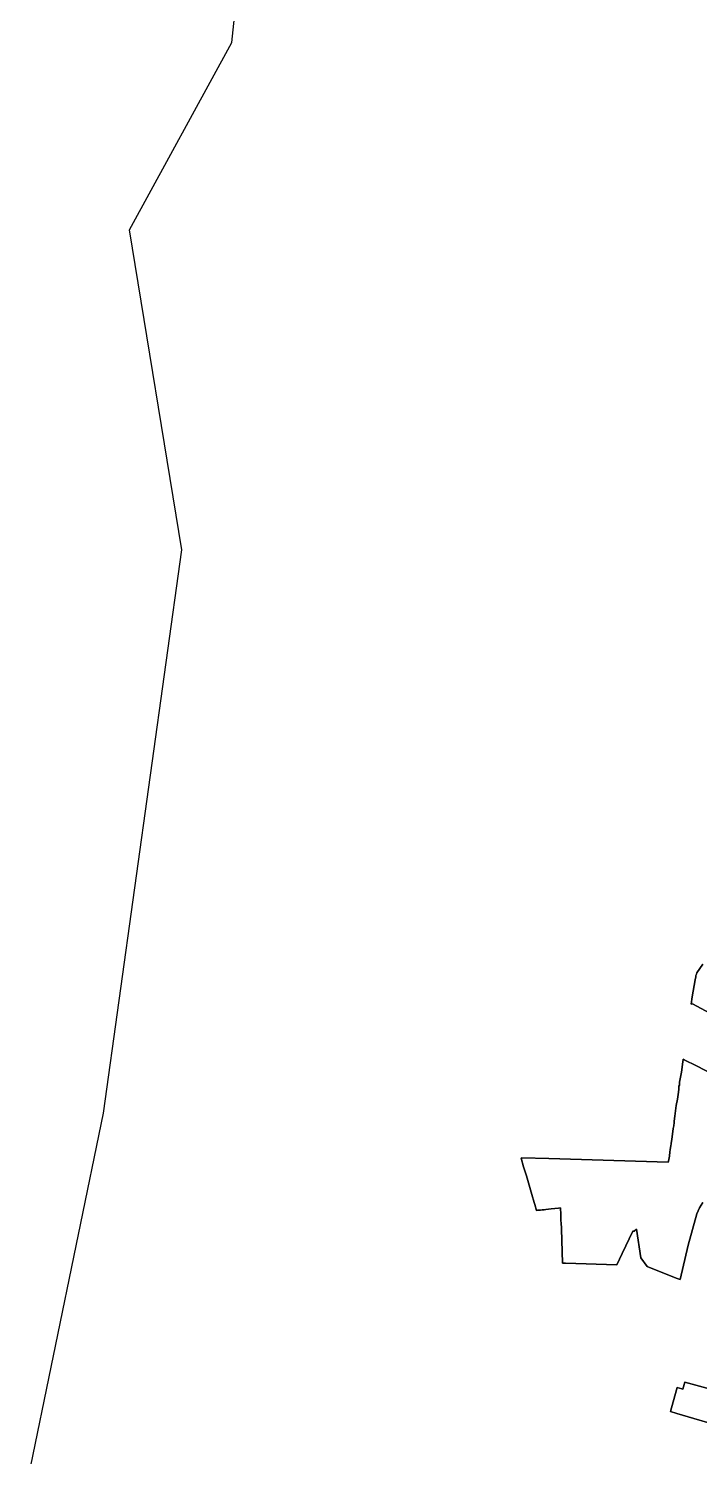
# Model space of a CAD drawing. Header units: inches. Extents: x 130170 to 284068, y 377793 to 804530.
# Drawn here: x 191477 to 194212, y 719786 to 725609 of the extents above; entities that cross this region are included whole.
import ezdxf

# ---------------------------------------------------------------- set-up
doc = ezdxf.new("R2010")
doc.units = ezdxf.units.IN
doc.header["$MEASUREMENT"] = 0
doc.layers.add('muni_il', color=7, linetype='Continuous')

msp = doc.modelspace()

# ---------------------------------------------------------------- linework, layer by layer
at = {"layer": 'muni_il'}
for points in [[(191476.7, 719701.9), (191782.5, 721185.7), (192101, 723483.7), (191887.6, 724788.7), (192306, 725552.3), (192542.2, 727790.3)], [(194225.8, 721793.5), (194201.1, 721758.2), (194199.1, 721753.5), (194197.4, 721747.9), (194196.6, 721741.6), (194194.6, 721729.7), (194182.6, 721660.8), (194177.9, 721630.7), (194182.9, 721632.4), (194357, 721537.8)], [(194357, 721537.8), (194182.9, 721632.4), (194177.9, 721630.7), (194182.6, 721660.8), (194194.6, 721729.7), (194196.6, 721741.6), (194197.4, 721747.9), (194199.1, 721753.5), (194201.1, 721758.2), (194225.8, 721793.5)], [(194270.9, 721342.6), (194199.9, 721378.6), (194149.5, 721404.2), (194145.7, 721405.8), (194144.1, 721395.1), (194138, 721353.7), (194133.5, 721325.9), (194131, 721312.1), (194130.1, 721305.7), (194129.8, 721300.1), (194127, 721296.2), (194127.9, 721283.2), (194124.9, 721261.8), (194122, 721243.4), (194117.4, 721216.8), (194113.3, 721185.2), (194111.6, 721173.5), (194108.8, 721153.7), (194108.4, 721147.5), (194106.6, 721134.7), (194104.8, 721123.7), (194098.5, 721078.9), (194096.6, 721063.6), (194096, 721059.8), (194094.9, 721054.4), (194092.7, 721036.8), (194091, 721028.3), (194089, 721010.3), (194085.1, 720990.9), (194084.1, 720986.3), (193597.9, 721000.6), (193487.9, 721004.2), (193484.2, 721002.9), (193494.9, 720967.4), (193506.1, 720930.4), (193517.3, 720892.6), (193529, 720854.2), (193538.3, 720822.2), (193540.7, 720814), (193547.8, 720789.1), (193551.6, 720790), (193563.9, 720790.6), (193570.9, 720791.4), (193578.6, 720792.2), (193585.9, 720793.2), (193607.1, 720795.7), (193636.8, 720798.4), (193644.7, 720799.5), (193646.3, 720772.5), (193646.4, 720745.7), (193648.5, 720739.6), (193648.8, 720715), (193652.7, 720574.4), (193665.2, 720573.9), (193874.5, 720568.2), (193896, 720613.5), (193940.3, 720704.3), (193945.3, 720704.8), (193955.2, 720712.4), (193955.2, 720712.4), (193973.3, 720596.7), (193999.1, 720561.3), (194116.2, 720513.5), (194133.2, 720507.3), (194165.9, 720647.3), (194200.6, 720776), (194211.4, 720800.1), (194225.1, 720822.2)], [(194225.1, 720822.2), (194211.4, 720800.1), (194200.6, 720776), (194165.9, 720647.3), (194133.2, 720507.3), (194116.2, 720513.5), (193999.1, 720561.3), (193973.3, 720596.7), (193955.2, 720712.4), (193955.2, 720712.4), (193945.3, 720704.8), (193940.3, 720704.3), (193896, 720613.5), (193874.5, 720568.2), (193665.2, 720573.9), (193652.7, 720574.4), (193648.8, 720715), (193648.5, 720739.6), (193646.4, 720745.7), (193646.3, 720772.5), (193644.7, 720799.5), (193636.8, 720798.4), (193607.1, 720795.7), (193585.9, 720793.2), (193578.6, 720792.2), (193570.9, 720791.4), (193563.9, 720790.6), (193551.6, 720790), (193547.8, 720789.1), (193540.7, 720814), (193538.3, 720822.2), (193529, 720854.2), (193517.3, 720892.6), (193506.1, 720930.4), (193494.9, 720967.4), (193484.2, 721002.9), (193487.9, 721004.2), (193597.9, 721000.6), (194084.1, 720986.3), (194085.1, 720990.9), (194089, 721010.3), (194091, 721028.3), (194092.7, 721036.8), (194094.9, 721054.4), (194096, 721059.8), (194096.6, 721063.6), (194098.5, 721078.9), (194104.8, 721123.7), (194106.6, 721134.7), (194108.4, 721147.5), (194108.8, 721153.7), (194111.6, 721173.5), (194113.3, 721185.2), (194117.4, 721216.8), (194122, 721243.4), (194124.9, 721261.8), (194127.9, 721283.2), (194127, 721296.2), (194129.8, 721300.1), (194130.1, 721305.7), (194131, 721312.1), (194133.5, 721325.9), (194138, 721353.7), (194144.1, 721395.1), (194145.7, 721405.8), (194149.5, 721404.2), (194199.9, 721378.6), (194270.9, 721342.6)], [(194241.2, 720064.4), (194152, 720089.7), (194143.5, 720060.6), (194140, 720061.5), (194121.2, 720067.2), (194111.7, 720032.8), (194093.5, 719968.9), (194118.9, 719961.3), (194313.5, 719904.2)], [(194313.5, 719904.2), (194118.9, 719961.3), (194093.5, 719968.9), (194111.7, 720032.8), (194121.2, 720067.2), (194140, 720061.5), (194143.5, 720060.6), (194152, 720089.7), (194241.2, 720064.4)]]:
    msp.add_lwpolyline(points, dxfattribs=at)

doc.saveas('drawing.dxf')
